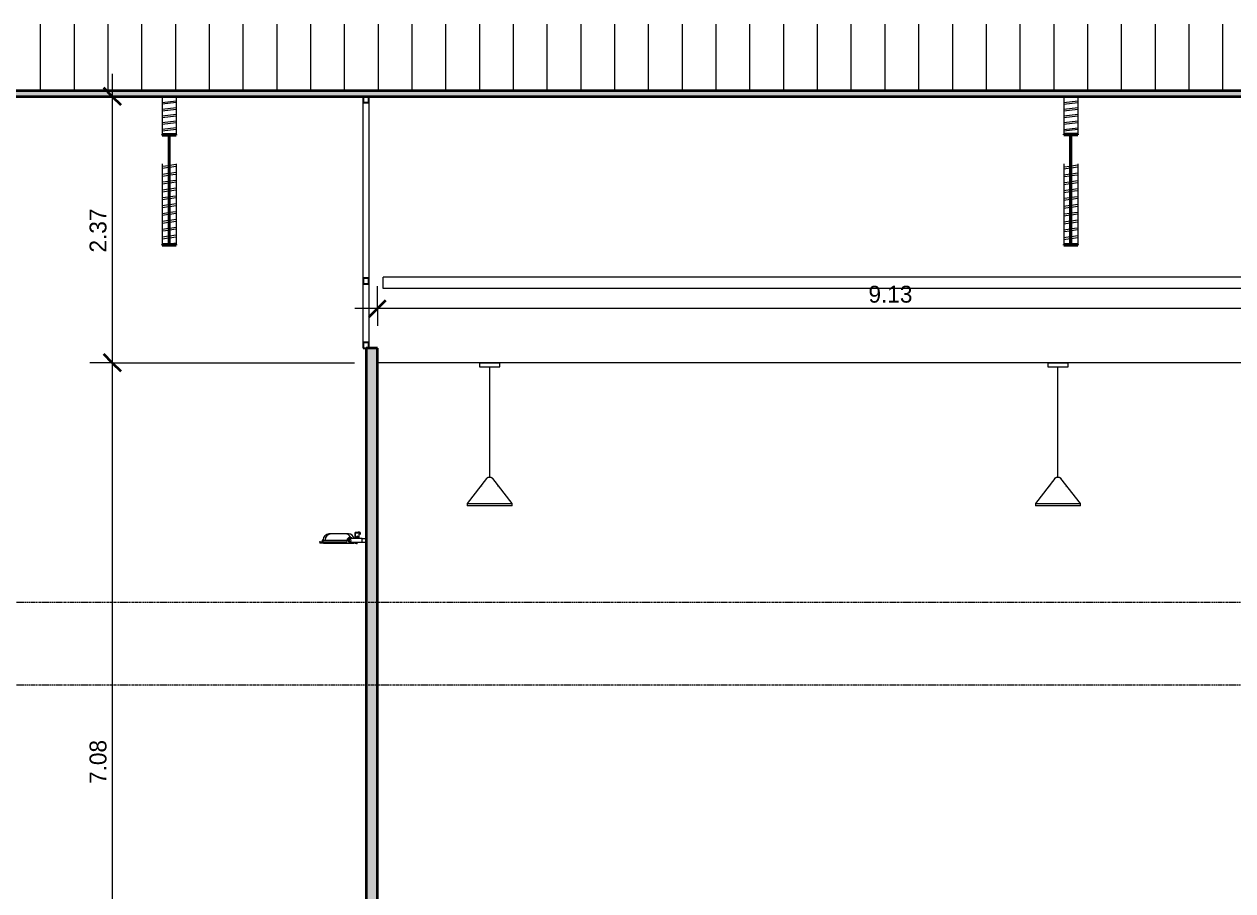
# Model space of a CAD drawing. Header units: centimetres. Extents: x -13467 to 3766, y -437 to 1921.
# Drawn here: x -11485 to -10412, y 332 to 1102 of the extents above; entities that cross this region are included whole.
import ezdxf

# ---------------------------------------------------------------- set-up
doc = ezdxf.new("R2010")
doc.units = ezdxf.units.CM
doc.linetypes.add('Centre', pattern=[3.175, 0.635, -0.475, 1.59, -0.475])
for name, color, linetype, lineweight in [('A-ANNO-DIMS', 7, 'Continuous', 9), ('A-ANNO-DIMS-100', 7, 'Continuous', 9), ('A-CLNG', 7, 'Continuous', 9), ('A-FLOR-LEVL', 7, 'Continuous', 9), ('A-GLAZ-CWMG', 7, 'Continuous', 9), ('A-ROOF', 7, 'Continuous', 9), ('A-ROOF-PATT', 7, 'Continuous', 35), ('A-WALL-PATT', 7, 'Continuous', 35), ('E-CABL-TRAY', 7, 'Continuous', 9), ('E-LITE-EQPM', 7, 'Continuous', 9), ('I-WALL', 7, 'Continuous', 9), ('S-BEAM', 7, 'Continuous', 9)]:
    doc.layers.add(name, color=color, linetype=linetype, lineweight=lineweight)
doc.styles.add('Century Gothic_1', font='GOTHIC.TTF', dxfattribs={"height": 15})
doc.dimstyles.new('FCA_N_Cotas_E100', dxfattribs={"dimscale": 30.48, "dimtxt": 15.662524, "dimasz": 0.492126, "dimexe": 0.656168, "dimexo": 0.656168, "dimgap": 0.032808, "dimtad": 1, "dimlfac": 0.01, "dimrnd": 0.01, "dimzin": 0, "dimdsep": 46, "dimtxsty": 'Century Gothic_1', "dimblk1": 'OBLIQUE', "dimblk2": 'OBLIQUE', "dimsah": 1, "dimcen": 0.09, "dimdle": 0.656168, "dimazin": 2, "dimtfac": 1, "dimtdec": 4, "dimtix": 1, "dimtmove": 0, "dimatfit": 3, "dimfxl": 1, "dimtvp": 1, "dimtolj": 1, "dimtzin": 0, "dimarcsym": 2})
pattern_1 = [(45, (-5050.647, 712), (-25.14472, 25.14472), []), (45, (-5050.647, 750.1), (-25.14472, 25.14472), [])]
pattern_2 = [(7.888, (-5050.647, 902.868), (23.250648, 10.18926), []), (7.888, (-5050.647, 908.147), (23.250648, 10.18926), [])]

# ---------------------------------------------------------------- blocks, each defined once
blk = doc.blocks.new('PQ_RVR_EST-01_ZZ_ZZ_MO_T_A_rvt-1-Sección 1-1')
at = {"layer": 'S-BEAM', "true_color": 0xc0c0c0}
h = blk.add_hatch(dxfattribs=at)
h.set_pattern_fill('FP_16', color=9, style=0, pattern_type=2)
h.set_pattern_definition([(6.77, (-5050.647, 1000.068), (23.747531, 8.7887355), []), (6.77, (-5050.647, 1004.591), (23.747531, 8.7887355), [])])
h.paths.add_polyline_path([(-11362.6, 1004.2), (-11350.1, 1004.2), (-11350.1, 1038.1), (-11362.6, 1038.1)])
h = blk.add_hatch(dxfattribs=at)
h.set_pattern_fill('FP_14', color=9, style=0, pattern_type=2)
h.set_pattern_definition([(6.755, (-5050.647, 1000.433), (23.7533465, 8.7698436), []), (6.755, (-5050.647, 1004.946), (23.7533465, 8.7698436), [])])
h.paths.add_polyline_path([(-10562, 1004.5), (-10549.5, 1004.5), (-10549.5, 1038.1), (-10562, 1038.1)])
h = blk.add_hatch(dxfattribs=at)
h.set_pattern_fill('FP_6', color=9, style=0, pattern_type=2)
h.set_pattern_definition(pattern_1)
h.paths.add_polyline_path([(-11350.1, 906), (-11350.1, 906.6), (-11356, 906.6), (-11356, 1003.6), (-11350.1, 1003.6), (-11350.1, 1004.2), (-11362.6, 1004.2), (-11362.6, 1003.6), (-11356.7, 1003.6), (-11356.7, 906.6), (-11362.6, 906.6), (-11362.6, 906)])
h = blk.add_hatch(dxfattribs=at)
h.set_pattern_fill('FP_6', color=9, style=0, pattern_type=2)
h.set_pattern_definition(pattern_1)
h.paths.add_polyline_path([(-10549.5, 906), (-10549.5, 906.6), (-10555.4, 906.6), (-10555.4, 1004), (-10549.5, 1004), (-10549.5, 1004.5), (-10562, 1004.5), (-10562, 1004), (-10556.2, 1004), (-10556.2, 906.6), (-10562, 906.6), (-10562, 906)])
h = blk.add_hatch(dxfattribs=at)
h.set_pattern_fill('FP_15', color=9, style=0, pattern_type=2)
h.set_pattern_definition(pattern_2)
h.paths.add_polyline_path([(-11362.6, 906.6), (-11356.7, 906.6), (-11356.7, 978.1), (-11362.6, 978.1), (-11362.6, 935.4)])
h = blk.add_hatch(dxfattribs=at)
h.set_pattern_fill('FP_15', color=9, style=0, pattern_type=2)
h.set_pattern_definition(pattern_2)
h.paths.add_polyline_path([(-11350.1, 906.6), (-11350.1, 978.1), (-11356, 978.1), (-11356, 906.6)])
h = blk.add_hatch(dxfattribs=at)
h.set_pattern_fill('FP_15', color=9, style=0, pattern_type=2)
h.set_pattern_definition(pattern_2)
h.paths.add_polyline_path([(-10562, 906.6), (-10556.2, 906.6), (-10556.2, 978.1), (-10562, 978.1), (-10562, 935.4)])
h = blk.add_hatch(dxfattribs=at)
h.set_pattern_fill('FP_15', color=9, style=0, pattern_type=2)
h.set_pattern_definition(pattern_2)
h.paths.add_polyline_path([(-10555.4, 906.6), (-10549.5, 906.6), (-10549.5, 978.1), (-10555.4, 978.1), (-10555.4, 906.6)])
at = {"layer": 'S-BEAM'}
for p, q in [((-11362.6, 1038.1), (-11362.6, 1004.2)), ((-11350.1, 1038.1), (-11350.1, 1004.2)), ((-10562, 1038.1), (-10562, 1004.5)), ((-10549.5, 1038.1), (-10549.5, 1004.5)), ((-11362.6, 978.1), (-11362.6, 906.6)), ((-11350.1, 978.1), (-11350.1, 906.6)), ((-10562, 978.1), (-10562, 906.6)), ((-10549.5, 978.1), (-10549.5, 906.6))]:
    blk.add_line(p, q, dxfattribs=at)
at = {"layer": 'S-BEAM', "lineweight": 35}
for p, q in [((-11350.1, 1004.2), (-11362.6, 1004.2)), ((-11362.6, 1004.2), (-11362.6, 1003.6)), ((-11362.6, 1003.6), (-11356.7, 1003.6)), ((-11356.7, 1003.6), (-11356.7, 906.6)), ((-11356, 906.6), (-11356, 1003.6)), ((-11356, 1003.6), (-11350.1, 1003.6)), ((-11350.1, 1003.6), (-11350.1, 1004.2)), ((-10549.5, 1004.5), (-10562, 1004.5)), ((-10562, 1004.5), (-10562, 1004)), ((-10562, 1004), (-10556.2, 1004)), ((-10556.2, 1004), (-10556.2, 906.6)), ((-10555.4, 906.6), (-10555.4, 1004)), ((-10555.4, 1004), (-10549.5, 1004)), ((-10549.5, 1004), (-10549.5, 1004.5)), ((-11356.7, 906.6), (-11362.6, 906.6)), ((-11362.6, 906.6), (-11362.6, 906)), ((-11362.6, 906), (-11350.1, 906)), ((-11350.1, 906.6), (-11356, 906.6)), ((-11350.1, 906), (-11350.1, 906.6)), ((-10556.2, 906.6), (-10562, 906.6)), ((-10562, 906.6), (-10562, 906)), ((-10562, 906), (-10549.5, 906)), ((-10549.5, 906.6), (-10555.4, 906.6)), ((-10549.5, 906), (-10549.5, 906.6))]:
    blk.add_line(p, q, dxfattribs=at)
blk = doc.blocks.new('Lighting-Pendant-Vibia-NOTRH-5662 - Standard-1625858-Sección 1-1')
at = {"layer": 'E-LITE-EQPM'}
for p, q in [((-10576.2, 801.2), (-10576.2, 798)), ((-10558.2, 801.2), (-10576.2, 801.2)), ((-10576.2, 798), (-10558.2, 798)), ((-10575.2, 801.5), (-10575.2, 801.2)), ((-10559.2, 801.5), (-10575.2, 801.5)), ((-10567.4, 798), (-10567.4, 700)), ((-10567.1, 699.9), (-10567.1, 798)), ((-10559.2, 801.2), (-10559.2, 801.5)), ((-10558.2, 798), (-10558.2, 801.2)), ((-10570, 698.7), (-10587.2, 676.5)), ((-10567.7, 700), (-10567.6, 700)), ((-10567.7, 700), (-10567.6, 700)), ((-10567.5, 700), (-10567.4, 700)), ((-10567.5, 700), (-10567, 700)), ((-10567.1, 700), (-10567, 700)), ((-10566.9, 700), (-10566.7, 700)), ((-10566.9, 700), (-10566.7, 700)), ((-10547.2, 676.5), (-10564.5, 698.7)), ((-10574.3, 692.3), (-10574.5, 692)), ((-10559.9, 692), (-10560.2, 692.3)), ((-10587.2, 676.5), (-10587.2, 674.5)), ((-10587.2, 676.5), (-10547.2, 676.5)), ((-10547.2, 674.5), (-10547.2, 676.5)), ((-10547.2, 674.5), (-10587.2, 674.5))]:
    blk.add_line(p, q, dxfattribs=at)
at = {"layer": 'E-LITE-EQPM', "flags": 128}
for points in [[(-10570, 698.7), (-10569.9, 698.8), (-10569.8, 698.9), (-10569.7, 699), (-10569.6, 699.1), (-10569.5, 699.2), (-10569.4, 699.3), (-10569.3, 699.4), (-10569.2, 699.5), (-10569.1, 699.5), (-10568.9, 699.6), (-10568.8, 699.7), (-10568.7, 699.7), (-10568.6, 699.8), (-10568.4, 699.8), (-10568.3, 699.9), (-10568.2, 699.9), (-10568, 700), (-10567.9, 700), (-10567.7, 700), (-10567.7, 700)], [(-10566.7, 700), (-10566.6, 700), (-10566.4, 700), (-10566.3, 699.9), (-10566.2, 699.9), (-10566, 699.8), (-10565.9, 699.8), (-10565.8, 699.7), (-10565.7, 699.7), (-10565.5, 699.6), (-10565.4, 699.5), (-10565.3, 699.5), (-10565.2, 699.4), (-10565.1, 699.3), (-10565, 699.2), (-10564.9, 699.1), (-10564.8, 699), (-10564.7, 698.9), (-10564.6, 698.8), (-10564.5, 698.7), (-10564.5, 698.7)]]:
    blk.add_lwpolyline(points, dxfattribs=at)
blk = doc.blocks.new('PROLIT_V_3_AS_206W - Standart-1740429-Sección 1-1')
at = {"layer": 'E-LITE-EQPM'}
for p, q in [((-11212.7, 649.6), (-11214.5, 649.6)), ((-11199.8, 649.6), (-11212.7, 649.6)), ((-11197.3, 649.6), (-11199.8, 649.6)), ((-11198.5, 644.3), (-11199, 641.2)), ((-11197.4, 644.1), (-11197.4, 643.2)), ((-11195.9, 644.7), (-11196.7, 644)), ((-11196.7, 644), (-11196.6, 643)), ((-11195.9, 644.7), (-11195.9, 645.5)), ((-11195.9, 644.7), (-11195.9, 645.5)), ((-11184.9, 645.5), (-11195.9, 645.5)), ((-11195, 644.3), (-11195.9, 644.7)), ((-11194.8, 643.3), (-11195, 644.3)), ((-11191.3, 650.6), (-11191.3, 645.5)), ((-11186.9, 650.7), (-11191.2, 650.7)), ((-11191.2, 645.5), (-11191.2, 650.6)), ((-11191.2, 650.6), (-11186.9, 650.6)), ((-11187.5, 650.1), (-11191.2, 650.1)), ((-11190.8, 650.8), (-11187.2, 650.8)), ((-11190.8, 650.7), (-11190.8, 650.8)), ((-11188.7, 650.9), (-11187.5, 650.9)), ((-11188.4, 650.9), (-11188.7, 650.9)), ((-11188.7, 650.9), (-11187.5, 650.9)), ((-11187.5, 650.9), (-11188.7, 650.9)), ((-11188.4, 650.9), (-11188.7, 650.9)), ((-11188.7, 650.9), (-11187.5, 650.9)), ((-11188.7, 650.9), (-11188.7, 650.8)), ((-11188.7, 650.8), (-11188.7, 650.9)), ((-11188.7, 650.9), (-11188.7, 650.8)), ((-11188.7, 650.8), (-11188.7, 650.9)), ((-11188.7, 650.8), (-11188.7, 650.9)), ((-11188.7, 650.8), (-11188.7, 650.9)), ((-11188.2, 650.9), (-11188.4, 650.9)), ((-11188.2, 650.9), (-11188.4, 650.9)), ((-11188.4, 650.8), (-11188.4, 650.9)), ((-11188.4, 650.8), (-11188.4, 650.9)), ((-11188.4, 650.8), (-11188.4, 650.9)), ((-11188.4, 650.8), (-11188.4, 650.9)), ((-11188.3, 650.9), (-11188, 650.9)), ((-11188, 650.9), (-11188.3, 650.9)), ((-11188.3, 650.9), (-11188.3, 650.8)), ((-11188, 650.9), (-11188.2, 650.9)), ((-11188, 650.9), (-11188.2, 650.9)), ((-11188.2, 650.8), (-11188.2, 650.9)), ((-11188.2, 650.8), (-11188.2, 650.9)), ((-11188.2, 650.8), (-11188.2, 650.9)), ((-11188.2, 650.8), (-11188.2, 650.9)), ((-11187.8, 650.9), (-11188, 650.9)), ((-11187.8, 650.9), (-11188, 650.9)), ((-11188, 650.8), (-11188, 650.9)), ((-11188, 650.8), (-11188, 650.9)), ((-11188, 650.8), (-11188, 650.9)), ((-11188, 650.8), (-11188, 650.9)), ((-11188, 650.8), (-11188, 650.9)), ((-11188, 650.8), (-11188, 650.9)), ((-11187.5, 650.9), (-11187.8, 650.9)), ((-11187.5, 650.9), (-11187.8, 650.9)), ((-11187.8, 650.9), (-11187.5, 650.9)), ((-11187.5, 650.9), (-11187.8, 650.9)), ((-11187.8, 650.8), (-11187.8, 650.9)), ((-11187.8, 650.8), (-11187.8, 650.9)), ((-11187.8, 650.8), (-11187.8, 650.9)), ((-11187.8, 650.8), (-11187.8, 650.9)), ((-11187.8, 650.8), (-11187.8, 650.9)), ((-11187.8, 650.8), (-11187.8, 650.9)), ((-11187.6, 649.2), (-11187.3, 649.8)), ((-11187.6, 645.5), (-11187.6, 649.2)), ((-11187.5, 650.8), (-11187.5, 650.9)), ((-11187.5, 650.8), (-11187.5, 650.9)), ((-11187.5, 650.8), (-11187.5, 650.9)), ((-11187.5, 650.8), (-11187.5, 650.9)), ((-11187.5, 650.8), (-11187.5, 650.9)), ((-11187.5, 650.8), (-11187.5, 650.9)), ((-11187.5, 650.9), (-11187.5, 650.8)), ((-11187.5, 650.8), (-11187.5, 650.9)), ((-11187.2, 650.8), (-11187.2, 650.7)), ((-11186.8, 650.6), (-11186.8, 648.9)), ((-11186.8, 648.9), (-11186.7, 648.9)), ((-11186.7, 648.9), (-11186.7, 650.6)), ((-11184.9, 641.9), (-11184.9, 645.5)), ((-11184.9, 645.5), (-11181.5, 645.5)), ((-11222.8, 642.5), (-11222.8, 642.1)), ((-11222.3, 642.5), (-11222.8, 642.5)), ((-11222.5, 642.5), (-11222.8, 642.5)), ((-11222.8, 642.1), (-11222.8, 642.1)), ((-11222.8, 642.1), (-11222.3, 642.1)), ((-11222.7, 642.1), (-11222.7, 641.2)), ((-11222.7, 642.1), (-11222.6, 642.1)), ((-11219.5, 641.2), (-11222.7, 641.2)), ((-11222.3, 642.5), (-11198.8, 642.5)), ((-11219.5, 642.1), (-11222.3, 642.1)), ((-11220.5, 643.9), (-11220.5, 642.5)), ((-11220.5, 643.9), (-11220.5, 643.9)), ((-11219.5, 643.9), (-11220.5, 643.9)), ((-11219.9, 642.9), (-11220.2, 642.5)), ((-11219.5, 643.9), (-11198.5, 643.9)), ((-11198.8, 642.1), (-11219.5, 642.1)), ((-11219.5, 641.2), (-11199, 641.2)), ((-11199, 641.2), (-11192.6, 641.2)), ((-11196.6, 643), (-11195.6, 642.6)), ((-11195.9, 641.9), (-11195.9, 642.7)), ((-11195.9, 641.9), (-11195.9, 642.7)), ((-11184.9, 641.9), (-11195.9, 641.9)), ((-11195.6, 642.6), (-11194.8, 643.3)), ((-11192.6, 641.2), (-11192.7, 641.9)), ((-11192.6, 641.2), (-11192.4, 641.2)), ((-11189.1, 641.2), (-11192.4, 641.2)), ((-11191.2, 641.1), (-11191.2, 641.2)), ((-11189.4, 641.1), (-11191.2, 641.1)), ((-11190.1, 641.1), (-11189.5, 641.1)), ((-11190, 641.1), (-11190.1, 641.1)), ((-11190.1, 641.1), (-11189.5, 641.1)), ((-11189.5, 641.1), (-11190.1, 641.1)), ((-11190, 641.1), (-11190.1, 641.1)), ((-11190.1, 641.1), (-11189.5, 641.1)), ((-11190.1, 641.1), (-11190.1, 641.1)), ((-11190.1, 641.1), (-11190.1, 641.1)), ((-11190.1, 641.1), (-11190.1, 641.1)), ((-11190.1, 641.1), (-11190.1, 641.1)), ((-11190.1, 641.1), (-11190.1, 641.1)), ((-11190.1, 641.1), (-11190.1, 641.1)), ((-11189.9, 641.1), (-11190, 641.1)), ((-11189.9, 641.1), (-11190, 641.1)), ((-11190, 641.1), (-11190, 641.1)), ((-11190, 641.1), (-11190, 641.1)), ((-11190, 641.1), (-11190, 641.1)), ((-11190, 641.1), (-11190, 641.1)), ((-11189.8, 641.1), (-11189.9, 641.1)), ((-11189.9, 641.1), (-11189.8, 641.1)), ((-11189.8, 641.1), (-11189.9, 641.1)), ((-11189.8, 641.1), (-11189.9, 641.1)), ((-11189.9, 641.1), (-11189.9, 641.1)), ((-11189.9, 641.1), (-11189.9, 641.1)), ((-11189.9, 641.1), (-11189.9, 641.1)), ((-11189.9, 641.1), (-11189.9, 641.1)), ((-11189.9, 641.1), (-11189.9, 641.1)), ((-11189.6, 641.1), (-11189.8, 641.1)), ((-11189.6, 641.1), (-11189.8, 641.1)), ((-11189.8, 641.1), (-11189.8, 641.1)), ((-11189.8, 641.1), (-11189.8, 641.1)), ((-11189.8, 641.1), (-11189.8, 641.1)), ((-11189.8, 641.1), (-11189.8, 641.1)), ((-11189.8, 641.1), (-11189.8, 641.1)), ((-11189.8, 641.1), (-11189.8, 641.1)), ((-11189.5, 641.1), (-11189.6, 641.1)), ((-11189.5, 641.1), (-11189.6, 641.1)), ((-11189.6, 641.1), (-11189.5, 641.1)), ((-11189.5, 641.1), (-11189.6, 641.1)), ((-11189.6, 641.1), (-11189.6, 641.1)), ((-11189.6, 641.1), (-11189.6, 641.1)), ((-11189.6, 641.1), (-11189.6, 641.1)), ((-11189.6, 641.1), (-11189.6, 641.1)), ((-11189.6, 641.1), (-11189.6, 641.1)), ((-11189.6, 641.1), (-11189.6, 641.1)), ((-11189.5, 641.1), (-11189.5, 641.1)), ((-11189.5, 641.1), (-11189.5, 641.1)), ((-11189.5, 641.1), (-11189.5, 641.1)), ((-11189.5, 641.1), (-11189.5, 641.1)), ((-11189.5, 641.1), (-11189.5, 641.1)), ((-11189.5, 641.1), (-11189.5, 641.1)), ((-11189.5, 641.1), (-11189.5, 641.1)), ((-11189.5, 641.1), (-11189.5, 641.1)), ((-11189.4, 641.1), (-11189.4, 641.2)), ((-11189.1, 641.2), (-11189.1, 641.9)), ((-11181.5, 641.9), (-11184.9, 641.9))]:
    blk.add_line(p, q, dxfattribs=at)
for centre, radius, start, end in [((-11220, 644.2), 0.286, 285, 0), ((-11214.3, 644.2), 5.35, 92, 180), ((-11218.1, 644.2), 0.286, 270, 360), ((-11212.5, 644.2), 5.35, 92, 180), ((-11200, 644.2), 5.35, 23.0539, 88), ((-11195.8, 643.6), 2.76, 41.2677, 166.5793), ((-11195.9, 644), 1.48, 90, 174.3184), ((-11195.9, 644), 1.48, 146.2123, 174.3184), ((-11197.4, 644.2), 5.35, 13.2358, 88), ((-11191.2, 650.6), 0.162, 90, 180), ((-11191.2, 650.6), 0.162, 90, 180), ((-11191.2, 650.6), 0.0562, 90, 180), ((-11191.2, 650.6), 0.0562, 90, 180), ((-11189.3, 646.7), 0.699, 90, 270), ((-11189.3, 646.7), 0.699, 90, 240), ((-11189.3, 646.7), 0.4, 90, 270), ((-11189.3, 646.7), 0.4, 150, 210), ((-11189.3, 646.7), 0.4, 90, 120), ((-11189.3, 646.7), 0.4, 255, 270), ((-11189.3, 646.7), 0.699, 255, 270), ((-11189.3, 646.7), 0.699, 270, 90), ((-11189.3, 646.7), 0.699, 15, 90), ((-11189.3, 646.7), 0.4, 270, 90), ((-11189.3, 646.7), 0.4, 75, 90), ((-11189.3, 646.7), 0.699, 270, 0), ((-11189.3, 646.7), 0.4, 270, 285), ((-11189.3, 646.7), 0.4, 30, 60), ((-11189.3, 646.7), 0.4, 345, 15), ((-11187.5, 649.9), 0.199, 334.5296, 90), ((-11187.5, 649.9), 0.199, 334.5296, 75.5662), ((-11186.9, 650.6), 0.153, 0, 90), ((-11186.9, 650.6), 0.153, 0, 90), ((-11186.9, 650.6), 0.0626, 0, 90), ((-11186.9, 650.6), 0.0626, 15, 75), ((-11195.9, 643.4), 1.48, 185.6816, 270), ((-11195.9, 643.4), 1.48, 199.7347, 227.8408), ((-11195.9, 643.4), 1.48, 241.8939, 270)]:
    blk.add_arc(centre, radius, start, end, dxfattribs=at)
blk = doc.blocks.new('PQ_RVR_MEP-01_ZZ_ZZ_MO_T_A_rvt-1-Sección 1-1')
at = {"layer": 'E-CABL-TRAY'}
for p, q in [((-11166.5, 867.4), (-11166.5, 877.4)), ((-6260.9, 877.4), (-11166.5, 877.4)), ((-6260.9, 867.4), (-11166.5, 867.4))]:
    blk.add_line(p, q, dxfattribs=at)
at = {"layer": 'E-LITE-EQPM', "lineweight": 9}
for name, p in [('Lighting-Pendant-Vibia-NOTRH-5662 - Standard-1625858-Sección 1-1', (-504.6, 0)), ('Lighting-Pendant-Vibia-NOTRH-5662 - Standard-1625858-Sección 1-1', (0, 0)), ('PROLIT_V_3_AS_206W - Standart-1740429-Sección 1-1', (0, 0))]:
    blk.add_blockref(name, p, dxfattribs=at)
blk = doc.blocks.new('Rectangular Mullion - 30 x 30 mm-1797260-Sección 1-1')
at = {"layer": 'A-GLAZ-CWMG', "color": 8, "true_color": 0x808080}
for p, q in [((-11184, 819.4), (-11184, 871.6)), ((-11179, 871.6), (-11179, 819.4))]:
    blk.add_line(p, q, dxfattribs=at)
blk = doc.blocks.new('Rectangular Mullion - 30 x 30 mm-1797268-Sección 1-1')
at = {"layer": 'A-GLAZ-CWMG', "color": 8, "true_color": 0x808080}
for p, q in [((-11184, 1037.8), (-11184, 1038.1)), ((-11179, 1038.1), (-11179, 1037.8))]:
    blk.add_line(p, q, dxfattribs=at)
at = {"layer": 'A-GLAZ-CWMG', "lineweight": 25}
for p, q in [((-11184, 1037.8), (-11184, 1032.8)), ((-11179, 1037.8), (-11184, 1037.8)), ((-11184, 1032.8), (-11179, 1032.8)), ((-11179, 1032.8), (-11179, 1037.8))]:
    blk.add_line(p, q, dxfattribs=at)
blk = doc.blocks.new('Rectangular Mullion - 30 x 30 mm-1793938-Sección 1-1')
at = {"layer": 'A-GLAZ-CWMG', "lineweight": 25}
for p, q in [((-11184, 819.4), (-11184, 814.4)), ((-11179, 819.4), (-11184, 819.4)), ((-11179, 814.4), (-11179, 819.4)), ((-11184, 814.4), (-11179, 814.4))]:
    blk.add_line(p, q, dxfattribs=at)
blk = doc.blocks.new('Rectangular Mullion - 30 x 30 mm-1793946-Sección 1-1')
at = {"layer": 'A-GLAZ-CWMG', "lineweight": 25}
for p, q in [((-11184, 876.6), (-11184, 871.6)), ((-11179, 876.6), (-11184, 876.6)), ((-11184, 871.6), (-11179, 871.6)), ((-11179, 871.6), (-11179, 876.6))]:
    blk.add_line(p, q, dxfattribs=at)
blk = doc.blocks.new('Rectangular Mullion - 30 x 30 mm-1797272-Sección 1-1')
at = {"layer": 'A-GLAZ-CWMG', "color": 8, "true_color": 0x808080}
for p, q in [((-11184, 876.6), (-11184, 1032.8)), ((-11179, 1032.8), (-11179, 876.6))]:
    blk.add_line(p, q, dxfattribs=at)
blk = doc.blocks.new('DIMBLOCK16-Sección 1-1')
at = {"layer": 'A-ANNO-DIMS-100'}
for p, q in [((-11406.9, 1058.1), (-11406.9, 801.5)), ((-11406.9, 1038.1), (-11426.9, 1038.1)), ((-11406.9, 1038.1), (-11395.9, 1038.1)), ((-11406.9, 801.5), (-11426.9, 801.5)), ((-11406.9, 801.5), (-11191.8, 801.5))]:
    blk.add_line(p, q, dxfattribs=at)
at = {"layer": 'A-ANNO-DIMS-100', "lineweight": 35}
for p, q in [((-11406.9, 1038.1), (-11414.4, 1045.6)), ((-11406.9, 1038.1), (-11399.4, 1030.6)), ((-11406.9, 801.5), (-11414.4, 809)), ((-11406.9, 801.5), (-11399.4, 794))]:
    blk.add_line(p, q, dxfattribs=at)
at = {"layer": 'A-ANNO-DIMS-100', "color": 0, "insert": (-11427.1, 899.4), "char_height": 15, "width": 48.927, "attachment_point": 1, "rotation": 90, "line_spacing_factor": 0.984502, "style": 'Century Gothic_1'}
blk.add_mtext('2.37', dxfattribs=at)
blk = doc.blocks.new('_Oblique')
at = {"color": 0, "linetype": 'ByBlock', "lineweight": -2}
blk.add_line((-0.5, -0.5), (0.5, 0.5), dxfattribs=at)
blk = doc.blocks.new('DIMBLOCK17-Sección 1-1')
at = {"layer": 'A-ANNO-DIMS-100', "lineweight": 35}
for p, q in [((-11406.9, 801.5), (-11414.4, 809)), ((-11406.9, 801.5), (-11399.4, 794)), ((-11406.9, 94), (-11414.4, 101.5)), ((-11406.9, 94), (-11399.4, 86.5))]:
    blk.add_line(p, q, dxfattribs=at)
at = {"layer": 'A-ANNO-DIMS-100'}
for p, q in [((-11406.9, 801.5), (-11426.9, 801.5)), ((-11406.9, 801.5), (-11406.9, 94)), ((-11406.9, 801.5), (-11191.8, 801.5)), ((-11406.9, 94), (-11416.3, 94)), ((-11406.9, 94), (-11386.9, 94))]:
    blk.add_line(p, q, dxfattribs=at)
at = {"layer": 'A-ANNO-DIMS-100', "color": 0, "insert": (-11427.1, 427.4), "char_height": 15, "width": 48.927, "attachment_point": 1, "rotation": 90, "line_spacing_factor": 0.984502, "style": 'Century Gothic_1'}
blk.add_mtext('7.08', dxfattribs=at)
blk = doc.blocks.new('DIMBLOCK21-Sección 1-1')
at = {"layer": 'A-ANNO-DIMS-100'}
for p, q in [((-11171.5, 849.6), (-11171.5, 869.6)), ((-10258.6, 849.6), (-10258.6, 869.6)), ((-10258.6, 849.6), (-11191.5, 849.6)), ((-11171.5, 849.6), (-11171.5, 834.4)), ((-10258.6, 849.6), (-10258.6, 821.5))]:
    blk.add_line(p, q, dxfattribs=at)
at = {"layer": 'A-ANNO-DIMS-100', "lineweight": 35}
for p, q in [((-11171.5, 849.6), (-11179, 842.1)), ((-11171.5, 849.6), (-11164, 857.1)), ((-10258.6, 849.6), (-10266.1, 842.1)), ((-10258.6, 849.6), (-10251.1, 857.1))]:
    blk.add_line(p, q, dxfattribs=at)
at = {"layer": 'A-ANNO-DIMS-100', "color": 0, "insert": (-10735.4, 869.9), "char_height": 15, "width": 48.927, "attachment_point": 1, "line_spacing_factor": 0.984502, "style": 'Century Gothic_1'}
blk.add_mtext('9.13', dxfattribs=at)

msp = doc.modelspace()

# ---------------------------------------------------------------- hatches: boundary and pattern name
at = {"layer": 'A-ROOF-PATT', "lineweight": 9, "true_color": 0xc0c0c0}
h = msp.add_hatch(dxfattribs=at)
h.set_pattern_fill('FP_1', color=9, style=0, pattern_type=2)
h.set_pattern_definition([(90, (-5050.647, 1038.75), (-30, 2e-15), [])])
h.paths.add_polyline_path([(-8817.79, 1043.125), (-6260.942, 1043.125), (-6260.942, 1102.241), (-12499.395, 1102.241), (-12499.395, 1043.125), (-9257.112, 1043.125)])
at = {"layer": 'A-ROOF-PATT', "lineweight": 9, "true_color": 0x9a9a9a}
msp.add_hatch(color=253, dxfattribs=at).paths.add_polyline_path([(-6260.942, 1038.091), (-6260.942, 1043.125), (-12499.395, 1043.125), (-12499.395, 1038.091), (-6401.519, 1038.091)])
at = {"layer": 'A-WALL-PATT', "lineweight": 9, "true_color": 0x9a9a9a}
h = msp.add_hatch(color=253, dxfattribs=at)
h.paths.add_polyline_path([(-11171.493, 134), (-11171.493, 180.11), (-11181.493, 180.11), (-11181.493, 134)])
h.paths.add_polyline_path([(-11171.493, 277.299), (-11171.493, 814.414), (-11181.493, 814.414), (-11181.493, 277.299)])

# ---------------------------------------------------------------- linework, layer by layer
at = {"layer": 'A-CLNG', "color": 8, "lineweight": 18, "true_color": 0x808080}
msp.add_line((-6260.942, 801.545), (-11171.543, 801.545), dxfattribs=at)
at = {"layer": 'A-FLOR-LEVL', "color": 253, "linetype": 'Centre', "true_color": 0xaaaaaa}
for p, q in [((-13466.939, 588.801), (-6213.529, 588.801)), ((-13466.939, 515.53), (-6213.529, 515.53))]:
    msp.add_line(p, q, dxfattribs=at)
at = {"layer": 'A-ROOF', "lineweight": 35}
for p, q in [((-6260.942, 1043.125), (-12499.395, 1043.125)), ((-12479.826, 1038.091), (-6260.942, 1038.091))]:
    msp.add_line(p, q, dxfattribs=at)
at = {"layer": 'I-WALL', "lineweight": 35}
for p, q in [((-11171.493, 814.414), (-11181.493, 814.414)), ((-11181.493, 814.414), (-11181.493, 277.299)), ((-11171.493, 277.299), (-11171.493, 814.414))]:
    msp.add_line(p, q, dxfattribs=at)

# ---------------------------------------------------------------- block references
at = {"lineweight": 5}
for name in ['PQ_RVR_EST-01_ZZ_ZZ_MO_T_A_rvt-1-Sección 1-1', 'PQ_RVR_MEP-01_ZZ_ZZ_MO_T_A_rvt-1-Sección 1-1']:
    msp.add_blockref(name, (0, 0), dxfattribs=at)
at = {"layer": 'A-GLAZ-CWMG', "color": 8, "true_color": 0x808080}
for name in ['Rectangular Mullion - 30 x 30 mm-1797268-Sección 1-1', 'Rectangular Mullion - 30 x 30 mm-1797272-Sección 1-1', 'Rectangular Mullion - 30 x 30 mm-1793946-Sección 1-1', 'Rectangular Mullion - 30 x 30 mm-1797260-Sección 1-1', 'Rectangular Mullion - 30 x 30 mm-1793938-Sección 1-1']:
    msp.add_blockref(name, (0, 0), dxfattribs=at)

# ---------------------------------------------------------------- dimensions: what is measured, and where the dimension line sits
at = {"layer": 'A-ANNO-DIMS'}
for base, p1, p2, override, picture, middle in [((-11406.903, 801.545), (-11415.866, 1038.091), (-11171.797, 801.545), {"dimpost": '<>', "dimfxl": 339.888113}, 'DIMBLOCK16-Sección 1-1', (-11415.781, 919.818)), ((-11406.903, 94), (-11171.797, 801.545), (-11396.297, 94), {"dimpost": '<>', "dimfxl": 742.307174}, 'DIMBLOCK17-Sección 1-1', (-11415.781, 447.772))]:
    dim = msp.add_linear_dim(base=base, p1=p1, p2=p2, angle=90, dimstyle='FCA_N_Cotas_E100', override=override, dxfattribs=at)
    dim.commit()
    dim.dimension.update_dxf_attribs({"geometry": picture, "text_midpoint": middle})
dim = msp.add_linear_dim(base=(-11171.493, 849.649), p1=(-10258.594, 801.545), p2=(-11171.493, 814.414), dimstyle='FCA_N_Cotas_E100', override={"dimpost": '<>', "dimfxl": 912.990026}, dxfattribs=at)
dim.commit()
dim.dimension.update_dxf_attribs({"geometry": 'DIMBLOCK21-Sección 1-1', "text_midpoint": (-10715.043, 858.526)})

doc.saveas('drawing.dxf')
